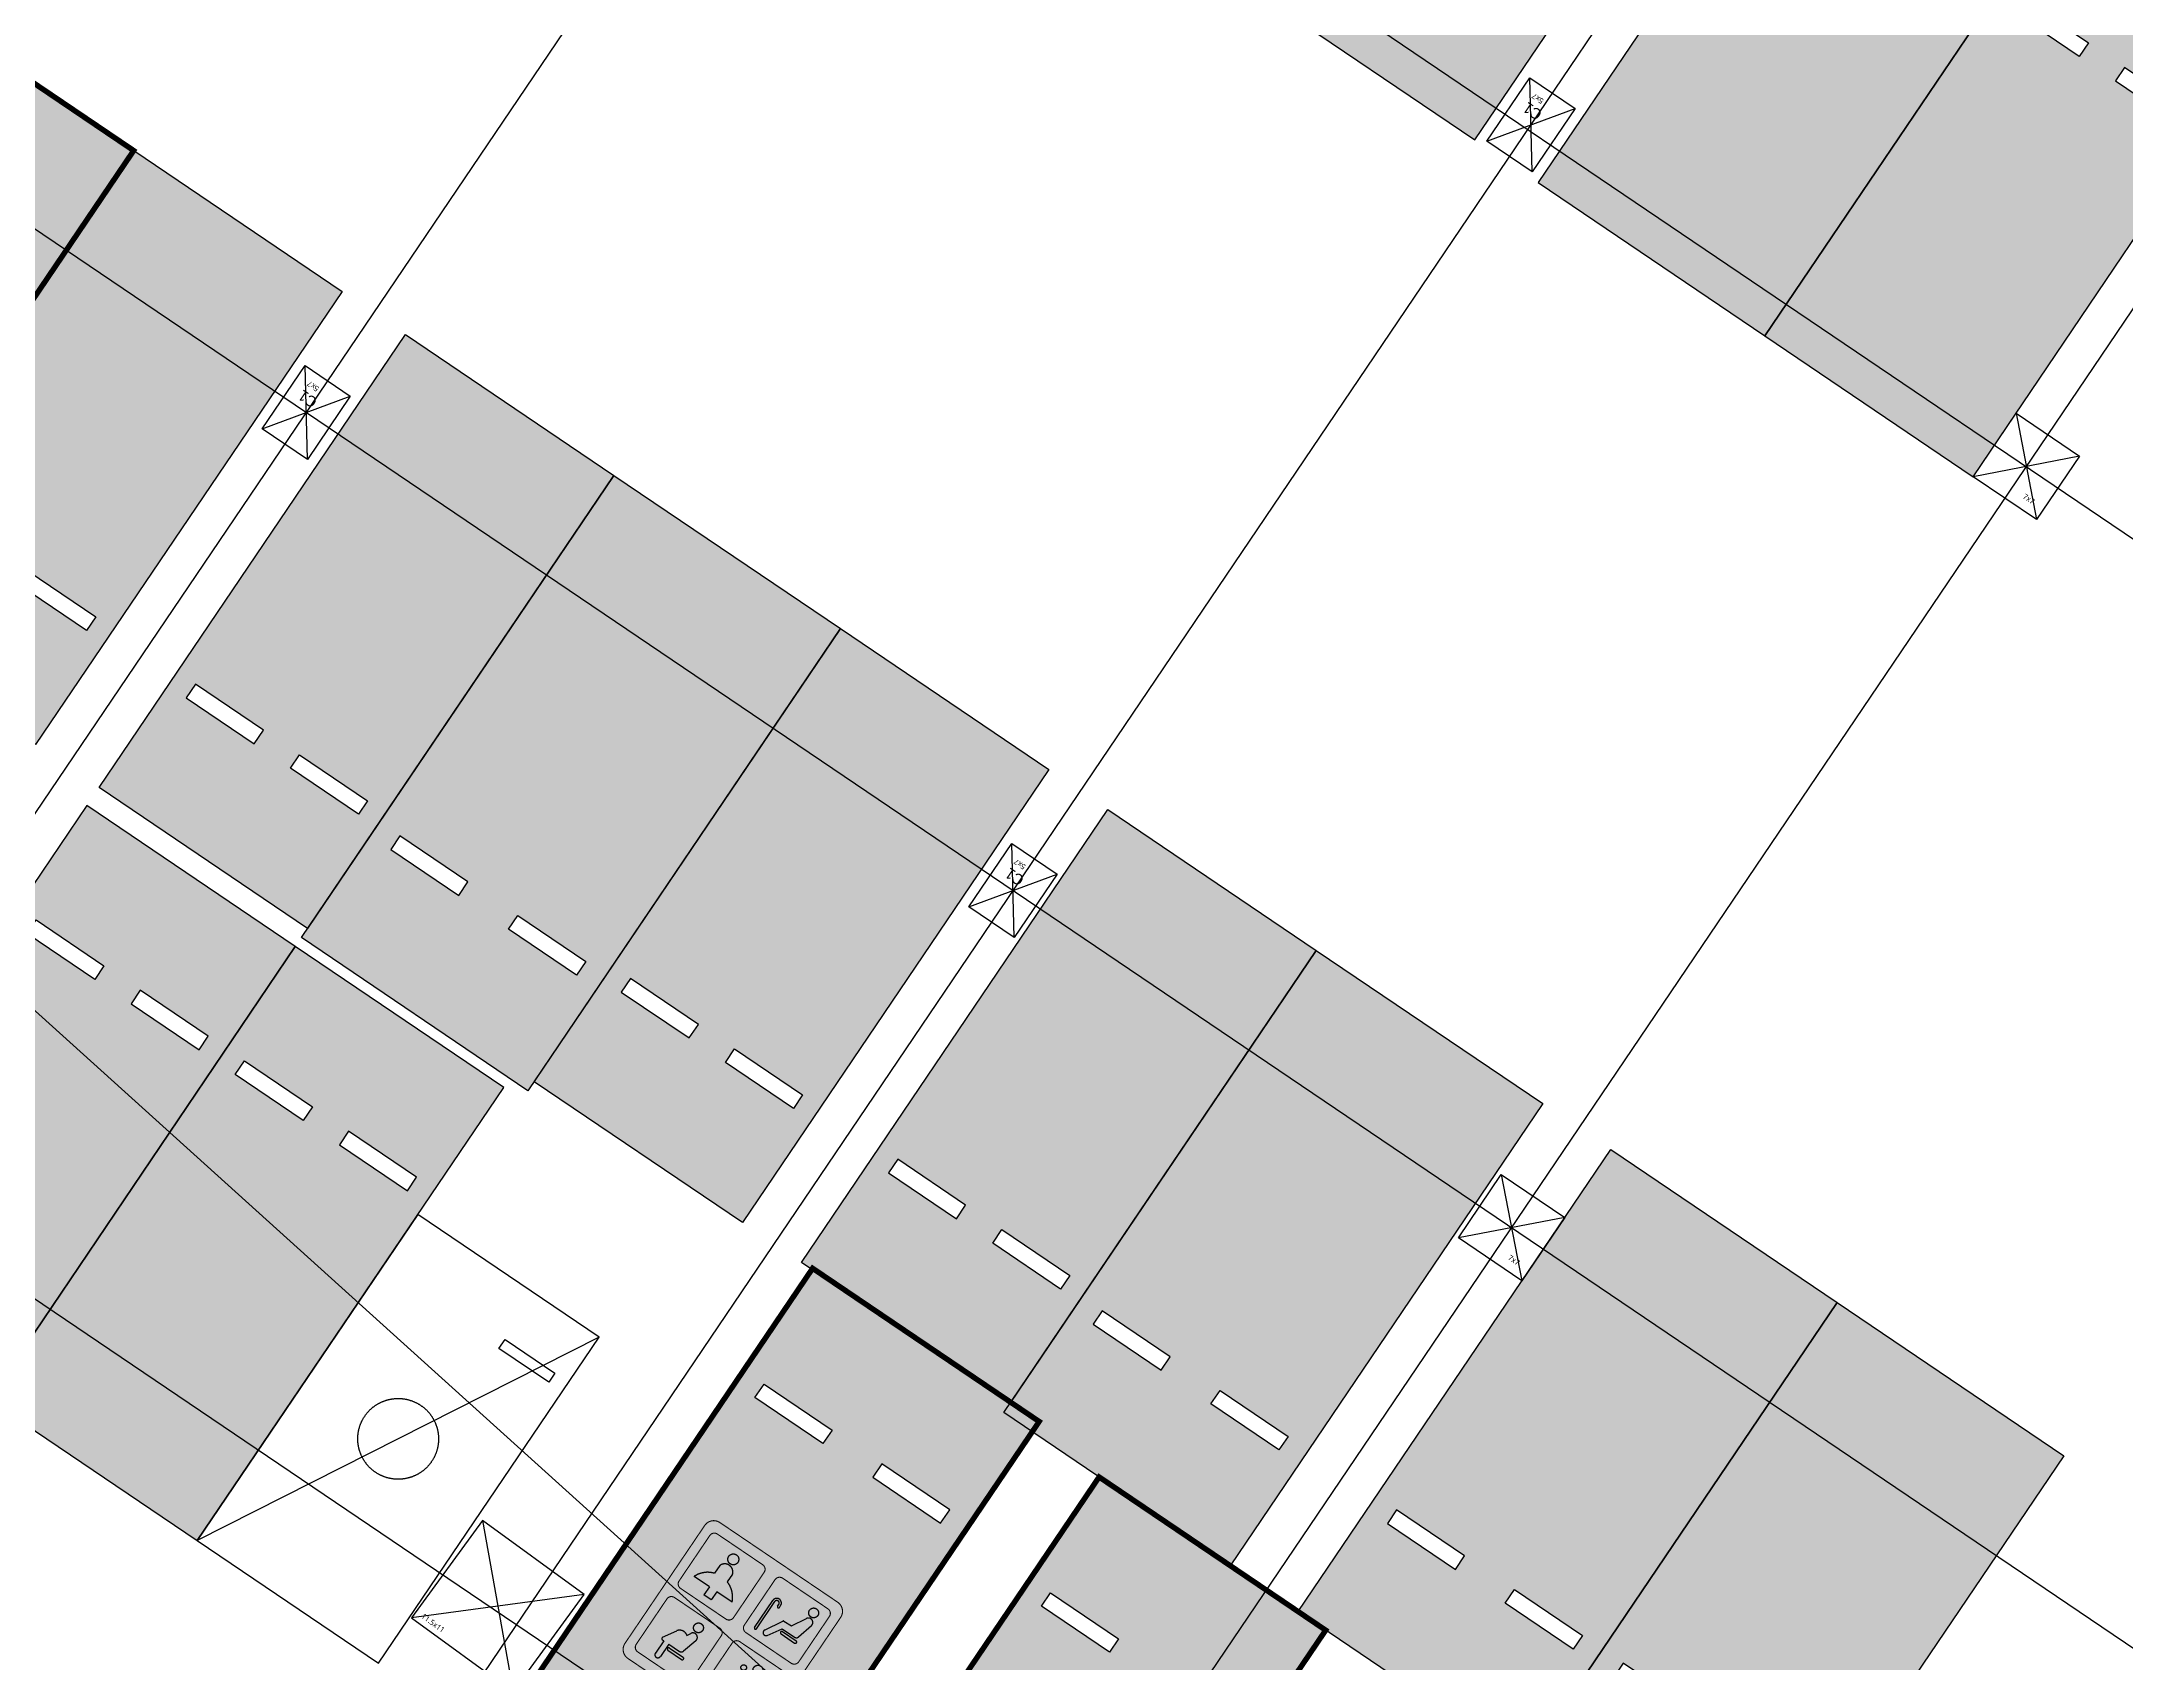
# Model space of a CAD drawing. Header units: millimetres. Extents: x -21000 to 567700, y 435000 to 850800.
# Drawn here: x 145627 to 164681, y 674672 to 689496 of the extents above; entities that cross this region are included whole.
import ezdxf
from ezdxf.xclip import XClip

# ---------------------------------------------------------------- set-up
doc = ezdxf.new("R2010")
doc.units = ezdxf.units.MM
doc.header["$LTSCALE"] = 700
doc.header["$XCLIPFRAME"] = 2
doc.linetypes.add('AB_Pbase$0$주차장기둥$0$CEN', pattern=[62, 60, -1, 0, -1])
doc.layers.get('0').update_dxf_attribs({"color": 2})
for name, color, linetype, plot in [('AB_Pbase$0$252', 252, 'Continuous', False), ('AB_Pbase$0$CON-103-B2F$0$DEFPOINT', 247, 'Continuous', False), ('AB_Pbase$0$주차-카운터', 151, 'Continuous', False), ('AB_Pbase$0$주차장기둥$0$DEFPOINT', 247, 'Continuous', False)]:
    doc.layers.add(name, color=color, linetype=linetype, plot=plot)
for name, color, linetype in [('AB_Pbase$0$WAL', 3, 'Continuous'), ('AB_Pbase$0$주차(경형)', 9, 'Continuous'), ('AB_Pbase$0$주차-sol', 254, 'Continuous'), ('AB_Pbase$0$주차-여행', 221, 'Continuous'), ('AB_Pbase$0$주차-일반', 9, 'Continuous'), ('AB_Pbase$0$주차-확장', 7, 'Continuous'), ('AB_Pbase$0$주차장기둥$0$CEN_P', 244, 'AB_Pbase$0$주차장기둥$0$CEN')]:
    doc.layers.add(name, color=color, linetype=linetype)
doc.styles.add('AB_Pbase$0$CON-103-B2F$0$맑은고딕', font='malgun.ttf')
doc.styles.add('AB_Pbase$0$주차장기둥$0$맑은 고딕', font='')
doc.styles.get('AB_Pbase$0$주차장기둥$0$맑은 고딕').set_extended_font_data('Dotum')

# ---------------------------------------------------------------- blocks, each defined once
blk = doc.blocks.new('AB_Pbase$0$CON-103-B2F')
blk.add_lwpolyline([(13930.0000046794, 7250.000000005588), (15080.00000467946, 7250.000000005588), (15080.00000467957, 8350.000000005937), (13930.00000467957, 8350.000000004657), (13930.0000046794, 7250.000000005588)])
at = {"layer": 'AB_Pbase$0$CON-103-B2F$0$DEFPOINT', "color": 190}
for p, q in [((13930.00000467957, 8350.000000004657), (15080.00000467946, 7250.000000005588)), ((15080.00000467957, 8350.000000005937), (13930.0000046794, 7250.000000005588))]:
    blk.add_line(p, q, dxfattribs=at)
at = {"layer": 'AB_Pbase$0$CON-103-B2F$0$DEFPOINT', "color": 6, "style": 'AB_Pbase$0$CON-103-B2F$0$맑은고딕'}
blk.add_text('11.5x11', height=50.00000000000016, rotation=359.9999981123598, dxfattribs=at).set_placement((13995.43471538974, 7302.065903992858))
blk = doc.blocks.new('AB_Pbase$0$CON-103-B1F')
blk.add_blockref('AB_Pbase$0$CON-103-B2F', (-5.82077e-11, 0))
blk = doc.blocks.new('AB_Pbase$0$지하1층 동골조')
at = {"rotation": 323.9291612825221}
blk.add_blockref('AB_Pbase$0$CON-103-B1F', (-13466.44324196974, 37465.50820956484), dxfattribs=at)
blk = doc.blocks.new('AB_Pbase$0$주차장기둥$0$cen 1bl 지하')
at = {"layer": 'AB_Pbase$0$주차장기둥$0$CEN_P', "color": 5}
for p, q in [((102579.5301145436, -17358.78741863742), (113129.0793537729, 101517.4810647541)), ((110348.9959467955, -18048.28048067354), (120898.5451859585, 100827.9880027151)), ((115827.4654437918, -18534.46148594608), (126377.0146830015, 100341.806997451)), ((-3668.398680170533, 69201.23676777026), (140478.3938260027, 56409.08149050641)), ((51652.35434569884, 55858.84262682311), (139735.8628360944, 48041.96444047242)), ((-5126.941696020775, 52765.82827665331), (139019.8508101477, 39973.67299935222))]:
    blk.add_line(p, q, dxfattribs=at)
blk = doc.blocks.new('AB_Pbase$0$주차장기둥$0$p기둥 5x7')
blk.add_lwpolyline([(-250.0000000000582, 349.9999999998836), (249.9999999999709, 349.9999999998836), (249.9999999999418, -350.0000000001455), (-250.0000000000873, -350.0000000000873)], close=True)
at = {"layer": 'AB_Pbase$0$주차장기둥$0$DEFPOINT'}
for p, q in [((249.9999999999709, 349.9999999998836), (-250.0000000000582, -350.0000000001164)), ((-250.0000000000582, 349.999999999869), (250, -350.0000000001164))]:
    blk.add_line(p, q, dxfattribs=at)
at = {"layer": 'AB_Pbase$0$주차장기둥$0$DEFPOINT', "color": 6, "style": 'AB_Pbase$0$주차장기둥$0$맑은 고딕'}
for s, height, p in [('C1', 99.99999999999999, (-24.44665820989758, -160.2091103229031)), ('5x7', 49.99999999999999, (28.78967538874713, -258.5294959518069))]:
    blk.add_text(s, height=height, rotation=1.8943102776e-06, dxfattribs=at).set_placement(p)
blk = doc.blocks.new('AB_Pbase$0$주차장기둥$0$p기둥 7x7')
blk.add_lwpolyline([(-350.0000000000382, 350.0000000000291), (350.0000000000127, 350.0000000000291), (350.0000000000345, -349.9999999999709), (-350.0000000000528, -349.9999999999127)], close=True)
at = {"layer": 'AB_Pbase$0$주차장기둥$0$DEFPOINT'}
for p, q in [((350.0000000000127, 350.0000000000291), (-349.9999999999945, -349.9999999999709)), ((-349.9999999999509, 350.0000000000582), (349.9999999999764, -350.0000000000291))]:
    blk.add_line(p, q, dxfattribs=at)
at = {"layer": 'AB_Pbase$0$주차장기둥$0$DEFPOINT', "color": 6, "style": 'AB_Pbase$0$주차장기둥$0$맑은 고딕'}
blk.add_text('7x7', height=49.99999999999998, rotation=1.8943102776e-06, dxfattribs=at).set_placement((128.7896753887744, -258.5294959516905))
blk = doc.blocks.new('AB_Pbase$0$주차장기둥')
for name, p, rotation in [('AB_Pbase$0$주차장기둥$0$cen 1bl 지하', (-253925.7830964138, 27513.87086453778), 1.99999810188403), ('AB_Pbase$0$주차장기둥$0$p기둥 5x7', (-138894.9558766815, 90096.49703202606), 176.9286298184038), ('AB_Pbase$0$주차장기둥$0$p기둥 7x7', (-133405.5352452404, 89751.87966288417), 356.9286298183944), ('AB_Pbase$0$주차장기둥$0$p기둥 5x7', (-147136.5014638843, 82076.55773461993), 176.9286298184038), ('AB_Pbase$0$주차장기둥$0$p기둥 5x7', (-139347.705633365, 81658.63488229632), 176.9286298184038), ('AB_Pbase$0$주차장기둥$0$p기둥 7x7', (-133855.6060092815, 81363.94569155585), 356.9286298183944)]:
    blk.add_blockref(name, p, dxfattribs=dict(rotation=rotation))
blk = doc.blocks.new('AB_Pbase$0$주차일반')
at = {"layer": 'AB_Pbase$0$주차-sol'}
h = blk.add_hatch(color=254, dxfattribs=at)
h.dxf.hatch_style = 1
h.paths.add_polyline_path([(2.23517418e-08, 0), (-2299.99999999255, 5.692243576e-06), (-2300.000012420118, -4999.99999433756), (-1.24126672745e-05, -4999.999999985099)])
h.paths.add_polyline_path([(-200.0000091716647, -3724.99999949336), (-200.000009521842, -3874.99999949336), (-950.0000095218419, -3874.999997645619), (-950.000009164214, -3724.999997645619)], flags=16)
h.paths.add_polyline_path([(-1350.00001565367, -3724.999997645619), (-1350.000015296042, -3874.999997645619), (-2100.000015296042, -3874.99999949336), (-2100.00001565367, -3724.99999949336)], flags=16)
at = {"layer": 'AB_Pbase$0$주차-일반', "color": 6}
for points in [[(2.23517418e-08, 0), (-1.24126672745e-05, -4999.999999985099), (-2300.000012420118, -4999.99999433756), (-2299.99999999255, 5.692243576e-06)], [(-1350.000015296042, -3874.999997645619), (-1350.00001565367, -3724.999997645619), (-2100.00001565367, -3724.99999949336), (-2100.000015296042, -3874.99999949336)], [(-950.0000095218419, -3874.999997645619), (-950.000009164214, -3724.999997645619), (-200.0000091716647, -3724.99999949336), (-200.000009521842, -3874.99999949336)]]:
    blk.add_lwpolyline(points, close=True, dxfattribs=at)
blk = doc.blocks.new('AB_Pbase$0$주차확장')
at = {"layer": 'AB_Pbase$0$주차-sol'}
h = blk.add_hatch(color=252, dxfattribs=at)
h.paths.add_polyline_path([(1525.000009655952, -3824.999996058643), (2275.000009655952, -3824.999994121492), (2275.000010058284, -3974.999994091689), (1525.000010028481, -3974.999996051163)], flags=16)
edge = h.paths.add_edge_path()
edge.add_line((0.0012238472700119, -5099.999999992535), (2500.0000128448, -5099.999993526129))
edge.add_line((2500.000012844801, -5099.999993525447), (2499.999999742489, 6.4876512624e-06))
edge.add_line((2499.99999974668, 6.4969062805e-06), (0.0012105628857171, 4.394451e-09))
edge.add_line((0.001210555434227, -2.2322638e-08), (0.0012238440103829, -5100.000000009313))
h.paths.add_polyline_path([(225.0000156462192, -3974.999994106576), (225.0000160187483, -3824.999994091689), (975.0000160485503, -3824.999996036277), (975.0000156313181, -3974.999996043742)])
at = {"layer": 'AB_Pbase$0$주차-확장'}
blk.add_lwpolyline([(0, 0), (1.28597021103e-05, -5099.999999992564), (2500.000012844801, -5099.999993525447), (2500.000000014901, 6.4745545387e-06)], close=True, dxfattribs=at)
at = {"layer": 'AB_Pbase$0$주차-확장', "ltscale": 600}
for points in [[(975.0000156313181, -3974.999996043742), (975.0000160485503, -3824.999996036277), (225.0000160187483, -3824.999994091689), (225.0000156462192, -3974.999994106576)], [(1525.000010028481, -3974.999996051163), (1525.000009655952, -3824.999996058643), (2275.000009670854, -3824.999994091689), (2275.000010043383, -3974.999994121492)]]:
    blk.add_lwpolyline(points, close=True, dxfattribs=at)
blk = doc.blocks.new('AB_Pbase$0$AB_Pbase-C1BCB056C')
at = {"layer": 'AB_Pbase$0$주차-여행'}
h = blk.add_hatch(color=170, dxfattribs=at)
h.dxf.hatch_style = 1
edge = h.paths.add_edge_path()
edge.add_line((104.9998297914862, 4.999913722276686), (1404.999829791486, 4.999913722276686))
edge.add_arc((1404.999829791486, 104.9999137222767), 100, 270, 360)
edge.add_line((1504.999829791486, 104.9999137222767), (1504.999829791486, 1404.999913722277))
edge.add_arc((1404.999829791486, 1404.999913722277), 100, 0, 90)
edge.add_line((1404.999829791486, 1504.999913722277), (104.9998297914862, 1504.999913722277))
edge.add_arc((104.9998297914862, 1404.999913722277), 100, 90.00000000000003, 180)
edge.add_line((4.999829791486261, 1404.999913722277), (4.999829791486261, 104.9999137222767))
edge.add_arc((104.9998297914862, 104.9999137222766), 99.99999999999999, 180, 270)
h = blk.add_hatch(color=255, dxfattribs=at)
h.dxf.hatch_style = 1
h.paths.add_polyline_path([(464.9998297914861, 1093.962959066033), (464.9998297914861, 1179.999913677573, 0.7142857144954711), (324.9998297914863, 1179.999913722276), (324.9998297914863, 1093.962959066033, 0.2192235935894597), (184.9998298063874, 964.9999137222767), (354.9998297914862, 964.9999137222767), (354.9998297914862, 874.9999137222769), (434.9998297914861, 874.9999137222769), (434.9998297989368, 964.9999137222767), (604.9998297914861, 964.9999137222767, 0.2192235935991595)])
h.paths.add_polyline_path([(444.9998297914862, 1294.999913722276, 1), (344.9998297914863, 1294.999913722276, 1)])
h.paths.add_polyline_path([(905.0694490894676, 1187.227043330669), (905.0694490894676, 887.2270433306693, 1), (925.0694490894678, 887.2270433306693), (925.0694490894678, 1187.227043330669, -1), (970.0694490894672, 1187.227043330669), (970.0694490894672, 1167.227043330669, 1), (990.0694490894678, 1167.227043330669), (990.0694490894678, 1187.227043315768, 1)])
h.paths.add_polyline_path([(1322.599384352565, 1300.948844328522, 1), (1232.599384352565, 1300.948844328522, 1)])
h.paths.add_polyline_path([(1325.583051808178, 1192.864747062325, 0.8785792652490609), (1251.948925115168, 1222.393662780523), (1177.534137569368, 1089.506382524967), (1093.841614499688, 1085.951423943043, 0.2585986565045364), (1085.568617418408, 1080.895572856068), (994.4447772949933, 920.3046763837336, 0.979198574801533), (1040.829881228506, 892.6797962039708), (1120.306013703346, 1019.964866757393), (1257.76389311254, 1019.964866757393, 0.3421054281494638), (1286.814132198691, 1042.475967720151)])
h.paths.add_polyline_path([(1287.971297286451, 999.9648667573927), (1137.971297286451, 999.9648667573927, 1), (1137.971297286451, 974.9648667573927), (1287.971297286451, 974.9648667573927, 1)], flags=17)
h.paths.add_polyline_path([(436.9555048123002, 598.246732994914, 1), (526.9555048123002, 598.246732994914, 1)])
h.paths.add_polyline_path([(528.1558670848608, 485.9040889143943, 0.8878799825952457), (452.9519263207911, 517.1157555133104), (433.4624234810471, 482.4387960731983, 0.4156105446493064), (332.3843688070774, 465.5578041821716), (258.7660074681044, 342.8345530629158, 0.1928886540374943), (257.5865358635783, 335.4898763746023, 0.4807951515264588), (267.3414172753691, 323.2893562614918), (284.8712226971984, 323.2893562763929), (284.8712226971984, 186.1964333206415, 1), (339.8712226971984, 186.1964333206415), (339.8712226971984, 323.2893562763929), (459.6049608886241, 323.2893562614918, 0.3358464279470858), (488.4797215983271, 345.1500568836928)])
h.paths.add_polyline_path([(516.3095344379544, 296.8027470558882), (366.3095344379544, 296.8027470558882, 1), (366.3095344379544, 271.8027470558882), (516.3095344379544, 271.8027470558882, 1)], flags=17)
h.paths.add_polyline_path([(1053.458181910217, 528.8396279960871, 1), (1002.144951291382, 528.8396279960871, 1)])
h.paths.add_polyline_path([(1070.501569882035, 479.7024450153111, 1.194973176818422), (1032.354010231793, 437.2605490833519)])
h.paths.add_polyline_path([(1195.899806149304, 466.2948160022495, 0.7033702882995693), (1123.245992541313, 515.9454015046358), (1026.935606569052, 408.793189972639, 1), (1064.122153230011, 375.3692352920771), (1111.15793248266, 427.6999130696057, -1), (1122.313896492123, 417.6727266609669), (1062.577867232263, 351.2121098935604, 0.4828771538017641), (1063.883896596729, 343.4903036057948), (1072.644407972693, 338.6641221195459, -0.3321010292297663), (1075.116340912878, 333.2164927870035), (1040.312134779989, 174.0700534582138), (1230.701888181269, 174.0700534582138), (1185.384223856032, 381.2905511409044, -0.0966836924488011), (1184.909373626113, 402.3586240559815)])
h.paths.add_polyline_path([(1193.590907037258, 582.2420370280743, 1), (1103.590907037258, 582.2420370280743, 1)])
at = {"layer": 'AB_Pbase$0$주차-여행', "color": 255}
for p, q in [((324.9998297914863, 1179.999913722276), (324.9998297914863, 1093.962959051132)), ((464.9998297914861, 1179.999913692474), (464.9998297914861, 1093.962959066033)), ((905.0694490894676, 887.2270433306693), (905.069449082017, 1187.227043330669)), ((925.0694490894678, 887.2270433306693), (925.0694490894678, 1187.227043330669)), ((970.0694490894672, 1167.227043330669), (970.0694490894672, 1187.227043330669)), ((990.0694490894678, 1167.227043330669), (990.0694490969179, 1187.227043330669)), ((1177.534137569368, 1089.506382524967), (1251.948925115168, 1222.393662780523)), ((1286.814132198691, 1042.475967720151), (1325.583051808178, 1192.864747062325)), ((354.9998297914862, 964.9999137222767), (184.9998297840357, 964.9999137222767)), ((354.9998297914862, 964.9999137222767), (354.9998297914862, 874.9999137222769)), ((604.9998297914861, 964.9999137222767), (434.9998297914861, 964.9999137222767)), ((434.9998297989368, 964.9999137222767), (434.9998297914861, 874.9999137222769)), ((994.4447772875427, 920.3046763837336), (1085.568617418408, 1080.89557287097)), ((1040.829881228506, 892.6797962039708), (1120.306013703346, 1019.964866757393)), ((1093.841614514589, 1085.951423943043), (1177.534137569368, 1089.506382524967)), ((1120.306013703346, 1019.964866757393), (1257.76389310509, 1019.964866757393)), ((1137.971297286451, 999.9648667573927), (1287.971297286451, 999.9648667573927)), ((1137.971297286451, 974.9648667573927), (1287.971297286451, 974.9648667573927)), ((434.9998297914861, 874.9999137222769), (354.9998297914862, 874.9999137222769)), ((258.7660074681044, 342.8345530629158), (332.3843688070774, 465.5578041821716)), ((433.4624234810471, 482.4387960731983), (452.9519263207911, 517.1157555133104)), ((528.1558670848608, 485.9040889143943), (488.4797215983271, 345.1500568836928)), ((1123.245992541313, 515.9454015046358), (1026.935606561601, 408.793189972639)), ((1070.501569889485, 479.7024450302123), (1032.354010231793, 437.2605490833519)), ((1122.313896477222, 417.6727266758678), (1062.577867232263, 351.2121098935604)), ((1111.158504597843, 427.7005495131016), (1064.122153230011, 375.3692352920771)), ((1184.909373626113, 402.3586240708827), (1195.899806119501, 466.2948158085346)), ((1185.384223856032, 381.2905511558056), (1230.701888181269, 174.0700534582138)), ((257.3414172679186, 333.2893562614918), (257.3414172679186, 337.690396502614)), ((267.3414172679186, 323.2893562614918), (284.8712226971984, 323.2893562763929)), ((284.8712226971984, 323.2893562614918), (284.8712226971984, 186.1964333206415)), ((339.8712226897478, 323.2893562763929), (459.6049608960746, 323.2893562614918)), ((339.8712226971984, 323.2893562614918), (339.8712226971984, 186.1964333206415)), ((366.3095344379544, 296.8027470558882), (516.3095344379544, 296.8027470558882)), ((366.3095344379544, 271.8027470558882), (516.3095344379544, 271.8027470558882)), ((1075.116340912878, 333.2164927870035), (1040.312134779989, 174.0700534582138)), ((1072.644407972693, 338.6641221195459), (1063.883896596729, 343.4903036057948)), ((1230.701888181269, 174.0700534582138), (1040.312134779989, 174.0700534582138))]:
    blk.add_line(p, q, dxfattribs=at)
at = {"layer": 'AB_Pbase$0$주차-여행', "color": 255, "const_width": 10}
for points in [[(104.9998297914862, 4.999913722276686), (1404.999829791486, 4.999913722276686, 0.4142135623730951), (1504.999829791486, 104.9999137222767), (1504.999829791486, 1404.999913722277, 0.4142135623730951), (1404.999829791486, 1504.999913722277), (104.9998297914862, 1504.999913722277, 0.4142135623730951), (4.999829791486261, 1404.999913722277), (4.999829791486261, 104.9999137222767, 0.4142135623730951)], [(144.9998297914862, 804.9999137222766), (644.9998297914861, 804.9999137222766, 0.4142135623730951), (694.999829791486, 854.9999137222767), (694.999829791486, 1354.999913722277, 0.4142135623730951), (644.9998297914861, 1404.999913722277), (144.9998297914862, 1404.999913722277, 0.4142135623730951), (94.99982979148626, 1354.999913722277), (94.99982979148626, 854.9999137222767, 0.4142135623730951)], [(864.999829791486, 804.9999137222766), (1364.999829791486, 804.9999137222766, 0.4142135623730951), (1414.999829791486, 854.9999137222767), (1414.999829791486, 1354.999913722277, 0.4142135623730951), (1364.999829791486, 1404.999913722277), (864.999829791486, 1404.999913722277, 0.4142135623730951), (814.999829791486, 1354.999913722277), (814.999829791486, 854.9999137222767, 0.4142135623730951)], [(144.9998297914862, 104.9999137222767), (644.9998297914861, 104.9999137222767, 0.4142135623730951), (694.999829791486, 154.9999137222767), (694.999829791486, 654.9999137222767, 0.4142135623730951), (644.9998297914861, 704.9999137222767), (144.9998297914862, 704.9999137222767, 0.4142135623730951), (94.99982979148626, 654.9999137222767), (94.99982979148626, 154.9999137222767, 0.4142135623730951)], [(864.999829791486, 104.9999137222767), (1364.999829791486, 104.9999137222767, 0.4142135623730951), (1414.999829791486, 154.9999137222767), (1414.999829791486, 654.9999137222767, 0.4142135623730951), (1364.999829791486, 704.9999137222767), (864.999829791486, 704.9999137222767, 0.4142135623730951), (814.999829791486, 654.9999137222767), (814.999829791486, 154.9999137222767, 0.4142135623730951)]]:
    blk.add_lwpolyline(points, format="xyb", close=True, dxfattribs=at)
at = {"layer": 'AB_Pbase$0$주차-여행', "color": 255}
for centre, radius in [((394.9998297914863, 1294.999913722276), 50), ((1277.599384352565, 1300.948844328522), 45), ((481.9555048123, 598.246732994914), 45), ((1148.590907037258, 582.2420370280743), 45), ((1027.801566600799, 528.8396279960871), 25.65661530862564)]:
    blk.add_circle(centre, radius, dxfattribs=at)
for centre, radius, start, end in [((394.9998297840357, 1155.999913722276), 73.99999999295216, 18.92464439297627, 161.0753556070237), ((947.5694490894673, 1187.227043330669), 42.5, 0, 180), ((947.5694490894673, 1187.227043330669), 22.5, 0, 180), ((980.0694490894676, 1167.227043330669), 10, 180, 0), ((1286.849399685859, 1202.849945768714), 40, 345.5443830016112, 150.7518595882236), ((394.9998297989369, 877.4999137222767), 227.4999999931226, 107.9202128925485, 157.3801346250727), ((394.9998297989369, 877.4999137222767), 227.4999999931226, 22.61986537492725, 72.07978710745148), ((1094.265996024012, 1075.960432991385), 10, 92.43225732071868, 150.4281913124966), ((1137.971297286451, 987.4648667573927), 12.5, 90, 270), ((1257.76389310509, 1049.964866757393), 30, 270, 345.5443830016112), ((1287.971297286451, 987.4648667573927), 12.5, 270, 90), ((915.0694490894678, 887.2270433306693), 10, 180, 0), ((1017.927699498832, 906.9797987192869), 27, 150.4281913124966, 328.0195599473515), ((391.3237498402596, 423.6996319442987), 72.29078239768941, 54.34485969010182, 144.6180025138515), ((488.6936941295862, 497.0277980715035), 41, 344.257766512957, 150.6626929385949), ((1047.627815283835, 461.8969845324754), 28.98694658646556, 37.89801675515835, 238.2024057515574), ((1045.528879895806, 392.0812126398087), 24.99999999805061, 138.0502109223481, 318.0502109223481), ((1116.735914483666, 422.6863198578358), 7.500000004234085, 318.0502109223481, 138.0502109223481), ((1150.656200863421, 478.0722837746143), 46.75139106864536, 345.4090238405308, 125.894682248055), ((1239.114364519715, 393.0409547388554), 55, 170.2463571196594, 192.3359683167152), ((267.3414172679186, 337.690396502614), 10, 149.0415955937507, 180), ((267.3414172679186, 333.2893562614918), 10, 180, 270), ((366.3095344379544, 284.3027470558882), 12.5, 90, 270), ((459.6049608960746, 353.2893562614918), 30, 270, 344.257766512957), ((516.3095344379544, 284.3027470558882), 12.5, 270, 90), ((1066.296521902084, 347.8697144240141), 5, 138.0502109223481, 241.149552132227), ((1070.231782667339, 334.2847113013267), 5, 347.6640316832849, 61.14955213222703), ((312.3712226971984, 186.1964333206415), 27.5, 180, 0)]:
    blk.add_arc(centre, radius, start, end, dxfattribs=at)
blk = doc.blocks.new('AB_Pbase$0$AB_Pbase-여행주차_')
at = {"layer": 'AB_Pbase$0$주차-sol'}
h = blk.add_hatch(color=252, dxfattribs=at)
h.paths.add_polyline_path([(54378012.42552351, -70102333.67799535), (54378012.42551065, -70097233.67799538), (54375512.42551069, -70097233.67800184), (54375512.42552349, -70102333.67800182)])
h.paths.add_polyline_path([(54377037.42550788, -70098358.67799935), (54377037.42550747, -70098508.67799933), (54377787.42550747, -70098508.67800128), (54377787.42550786, -70098358.67800125)], flags=16)
h.paths.add_polyline_path([(54376487.42551349, -70098358.6779993), (54376487.42551385, -70098508.67799929), (54375737.42551386, -70098508.67800127), (54375737.42551347, -70098358.67800124)], flags=16)
at = {"layer": 'AB_Pbase$0$주차-여행', "const_width": 50}
blk.add_lwpolyline([(54378012.42552351, -70102333.67799535), (54378012.42551065, -70097233.67799538), (54375512.42551069, -70097233.67800184), (54375512.42552349, -70102333.67800182)], close=True, dxfattribs=at)
at = {"layer": 'AB_Pbase$0$주차-여행', "color": 5, "ltscale": 600}
for points in [[(54376487.42551349, -70098358.6779993), (54376487.42551385, -70098508.67799929), (54375737.42551386, -70098508.67800127), (54375737.42551347, -70098358.67800124)], [(54377037.42550788, -70098358.67799935), (54377037.42550747, -70098508.67799933), (54377787.42550747, -70098508.67800128), (54377787.42550786, -70098358.67800125)]]:
    blk.add_lwpolyline(points, close=True, dxfattribs=at)
at = {"layer": 'AB_Pbase$0$주차-여행', "xscale": 1.000000000002362, "yscale": 1.000000000002362, "zscale": 1.000000000002362}
blk.add_blockref('AB_Pbase$0$AB_Pbase-C1BCB056C', (54376007.42569371, -70101138.67791232), dxfattribs=at)
blk = doc.blocks.new('AB_Pbase$0$주차(경형)')
at = {"layer": 'AB_Pbase$0$주차(경형)'}
blk.add_lwpolyline([(2000, -3600), (2000, 0), (0, 0), (0, -3600), (2000, -3600)], dxfattribs=at)
blk.add_lwpolyline([(150, -3000), (699.9999999403954, -3000), (699.9999999403954, -3100), (150, -3100)], close=True, dxfattribs=at)
at = {"layer": 'AB_Pbase$0$주차-카운터', "extrusion": (1.3e-15, -4.517750764e-07, 0.999999999999898)}
blk.add_line((1.0322779417e-05, -3600.000005727635, -0.0016263902749685), (2000, 1.8626451e-09), dxfattribs=at)
blk.add_circle((1000.000005161389, -1800.000002864932), 369.2282907771641, dxfattribs=at)
blk = doc.blocks.new('AB_Pbase$0$pppaaa_1_1')
at = {"layer": 'AB_Pbase$0$주차(경형)', "extrusion": (0.0140745049817619, 0.0208102848555194, 0.9996843703658423), "rotation": 359.9999999999956}
blk.add_blockref('AB_Pbase$0$주차(경형)', (254791.3419573672, -641964.3513633308, 16133.09247159553), dxfattribs=at)
at = {"layer": 'AB_Pbase$0$주차-여행', "xscale": -1, "rotation": 145.9286270030465}
blk.add_blockref('AB_Pbase$0$AB_Pbase-여행주차_', (-84170127.93049239, -26916158.24530805), dxfattribs=at)
at = {"layer": 'AB_Pbase$0$주차-여행', "rotation": 325.9286267080927}
for p in [(-5618520.773257899, 89205181.9282045), (-5615901.914773505, 89203274.26465753)]:
    blk.add_blockref('AB_Pbase$0$AB_Pbase-여행주차_', p, dxfattribs=at)
at = {"layer": 'AB_Pbase$0$주차-일반', "extrusion": (0, 0, -1), "zscale": -1}
for p, rotation in [((-158727.1254277639, 688599.0613145771), 214.0713732900247), ((-163281.210191132, 685519.0360550105), 214.0713732900375), ((-145143.2697623791, 677082.1647604704), 214.0713732900246), ((-147048.452555652, 675793.6468039469), 214.0713732900246)]:
    blk.add_blockref('AB_Pbase$0$주차일반', p, dxfattribs=dict(at, rotation=rotation))
at = {"layer": 'AB_Pbase$0$주차-일반', "extrusion": (0, 0, -1), "xscale": -1, "zscale": -1, "rotation": 34.07137300557454}
for p in [(-148372.5457522299, 687211.9118739608), (-150857.5667905032, 685531.2362838332), (-154833.6004424384, 682842.15532581), (-157276.8672979588, 681189.7192289596)]:
    blk.add_blockref('AB_Pbase$0$주차일반', p, dxfattribs=at)
at = {"layer": 'AB_Pbase$0$주차-확장', "extrusion": (0, 0, -1), "xscale": -1, "zscale": -1, "rotation": 214.0713731468317}
blk.add_blockref('AB_Pbase$0$주차확장', (-161376.0273978608, 686807.5540115727), dxfattribs=at)
at = {"layer": 'AB_Pbase$0$주차-확장', "extrusion": (0, 0, -1), "zscale": -1, "rotation": 34.07137314683165}
for p in [(-152928.417649145, 684130.6732822978), (-159347.7181565782, 679789.1562273935), (-162038.537542674, 677969.2943793968), (-164109.3884013328, 676568.7313778633)]:
    blk.add_blockref('AB_Pbase$0$주차확장', p, dxfattribs=at)
blk = doc.blocks.new('AB_Pbase')
at = {"layer": 'AB_Pbase$0$252'}
blk.add_line((202356.6643205397, 629352.2702041401), (-212981.4895328022, 1004411.464890952), dxfattribs=at)
for name, p, rotation in [('AB_Pbase$0$주차장기둥', (231892.5219283827, 539971.4727125298), 329.0000000345588), ('AB_Pbase$0$지하1층 동골조', (146945.0535187308, 639965.19614713), 359.9999999999994)]:
    blk.add_blockref(name, p, dxfattribs=dict(rotation=rotation))
at = {"layer": 'AB_Pbase$0$WAL'}
ref = blk.add_blockref('AB_Pbase$0$pppaaa_1_1', (-0.0090321358875372, -0.0133324861526489), dxfattribs=dict(at, rotation=359.9999999999999))
XClip(ref).set_block_clipping_path([(-396188.9384898804, 0.0133324570973376), (493845.7278262604, 839949.4046300659)])

msp = doc.modelspace()

# ---------------------------------------------------------------- block references
ref = msp.add_blockref('AB_Pbase', (1.00299076e-08, -1.3533281e-09))
XClip(ref).set_block_clipping_path([(-1.50175765e-08, 445500.00000001484), (493845.7187941075, 839949.3912975936)])

doc.saveas('drawing.dxf')
